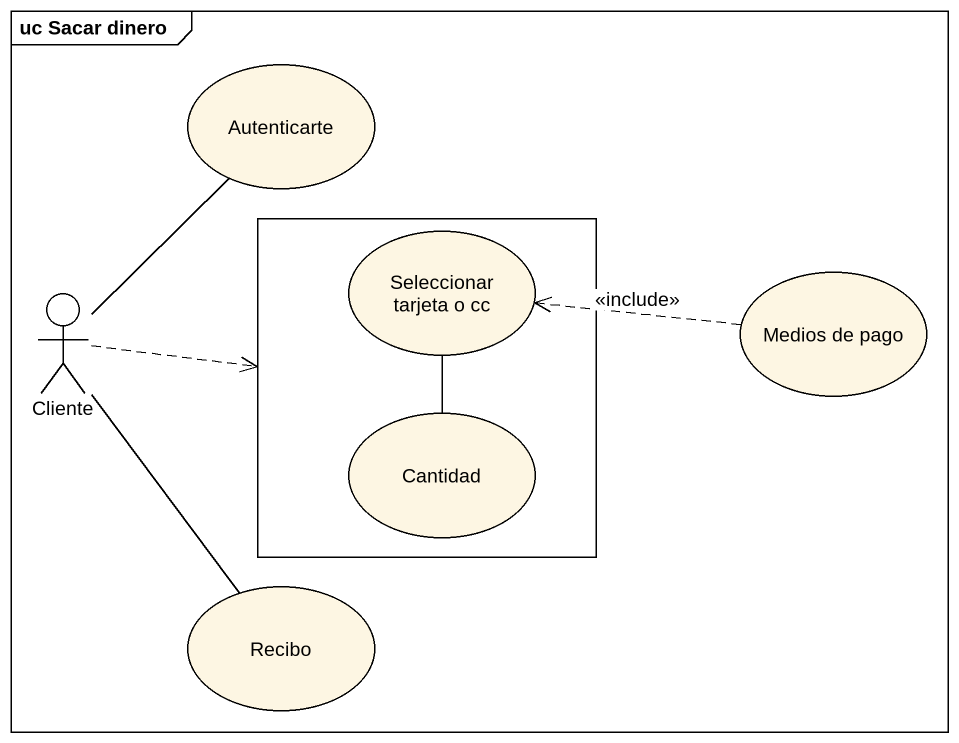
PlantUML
@startuml
mainframe uc Sacar dinero
usecase Autenticarte
rectangle " " as rectangle1 {
  usecase "Seleccionar tarjeta o cc" as Seleccionar_tarjeta_o_cc
  usecase Cantidad
}
actor Cliente
usecase "Medios de pago" as Medios_de_pago
usecase Recibo
Seleccionar_tarjeta_o_cc -- Cantidad
Cliente -up- Autenticarte
Cliente .right.> rectangle1
Cliente -- Recibo
Medios_de_pago .left.> Seleccionar_tarjeta_o_cc : <<include>>
@enduml
